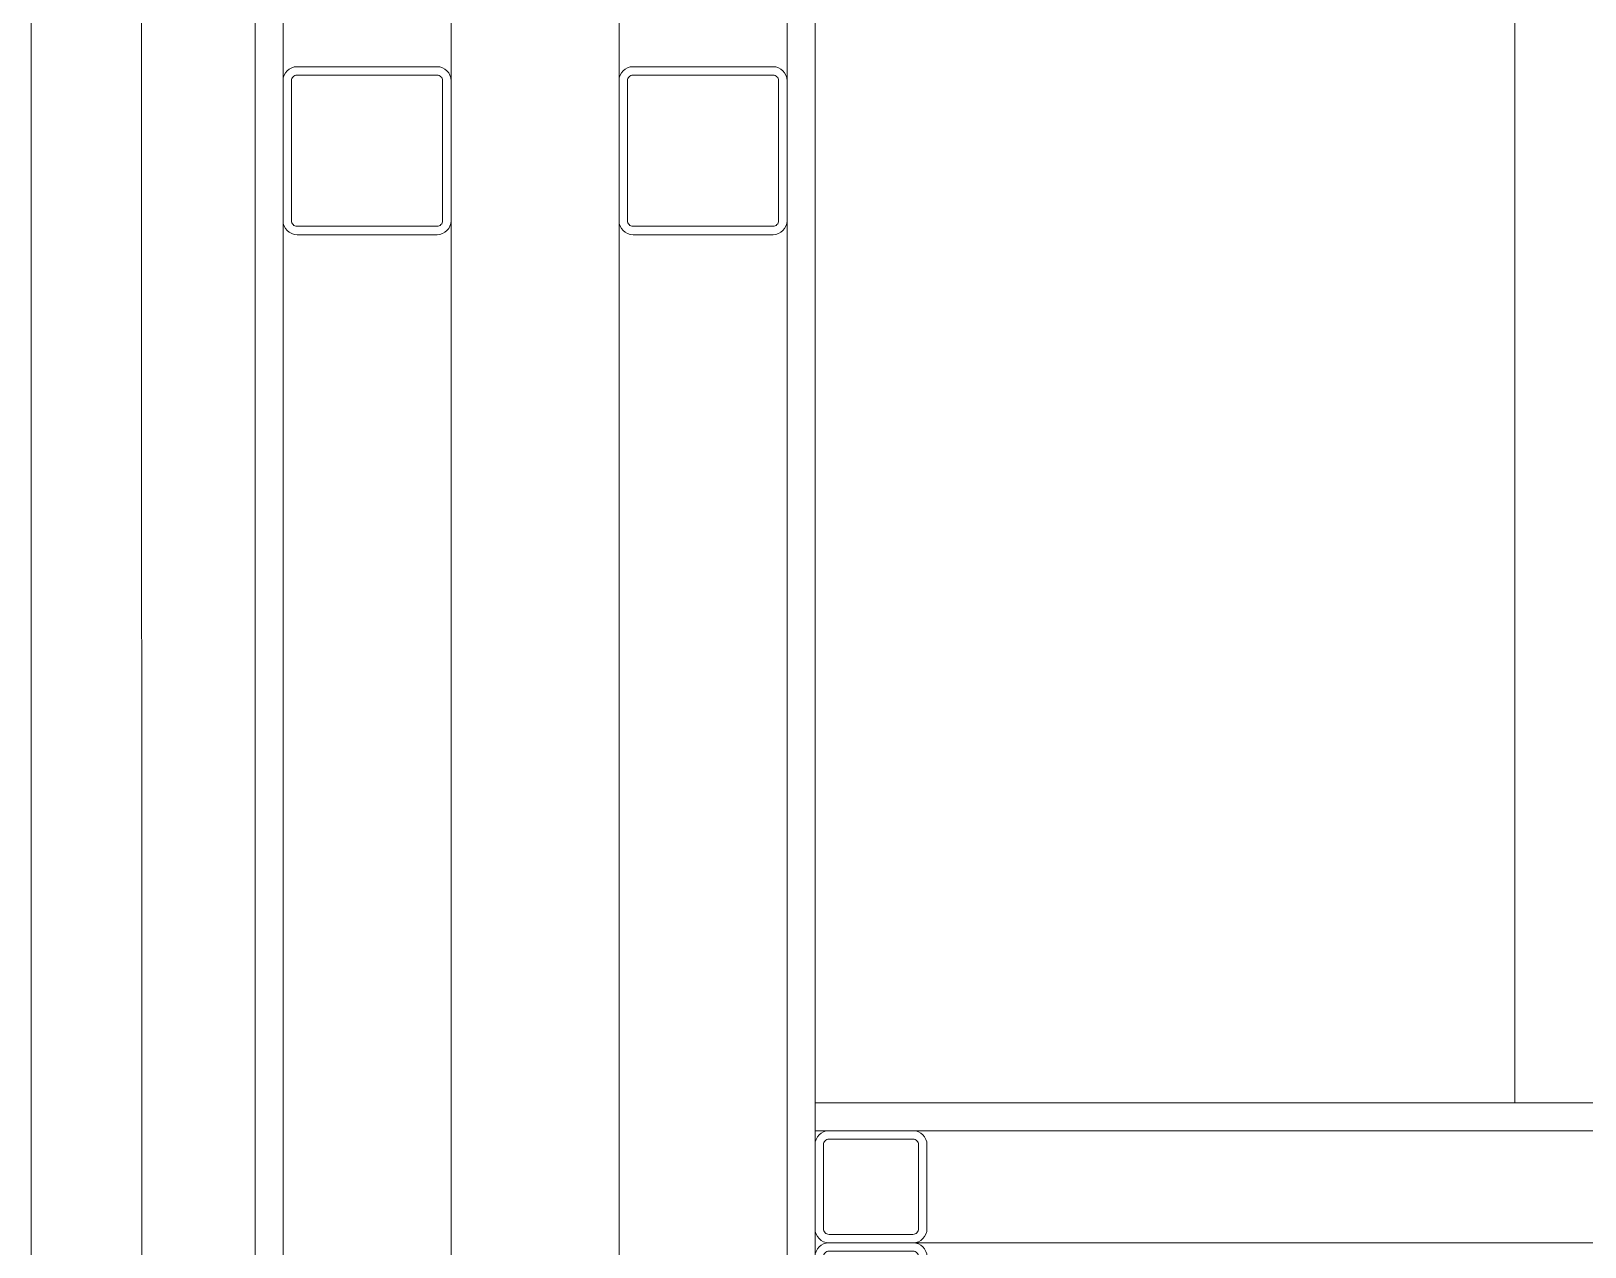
# Model space of a CAD drawing. Extents: x -1701 to 23780, y -363 to 7742.
# Drawn here: x 7099.5 to 7155, y 1839.9 to 1883.3 of the extents above; entities that cross this region are included whole.
import ezdxf

# ---------------------------------------------------------------- set-up
doc = ezdxf.new("R2010")
doc.units = 0
doc.header["$LTSCALE"] = 25
doc.header["$MEASUREMENT"] = 0
doc.header["$PDMODE"] = 1
doc.linetypes.add('Audi$0$DOT2', pattern=[0.125, 0, -0.125])
doc.linetypes.add('Audi$0$HIDDEN', pattern=[0.375, 0.25, -0.125])
doc.layers.get('0').update_dxf_attribs({"color": 9, "lineweight": 9})
for name, color, linetype, lineweight in [('Audi$0$06D', 8, 'Continuous', 9), ('Audi$0$10', 8, 'Continuous', 9), ('Audi$0$11', 8, 'Continuous', 9), ('Audi$0$20', 8, 'Audi$0$DOT2', 9), ('Audi$0$33', 8, 'Audi$0$BATTING', 9)]:
    doc.layers.add(name, color=color, linetype=linetype, lineweight=lineweight)
doc.linetypes.add('Audi$0$BATTING', pattern='A,0.0001,-0.1,[134,ltypeshp.shx,S=0.1,R=0,X=-0.1,Y=0],-0.2,[134,ltypeshp.shx,S=0.1,R=180,X=0.1,Y=0],-0.1', length=0.4001)

# ---------------------------------------------------------------- blocks, each defined once
blk = doc.blocks.new('Audi$0$prf-60x60')
for points in [[(-2.5, -6), (2.5, -6, 0.414214), (3, -5.5), (3, -0.5, 0.414214), (2.5, 0), (-2.5, 0, 0.414214), (-3, -0.5), (-3, -5.5, 0.414214)], [(-2.5, -5.7), (2.5, -5.7, 0.414214), (2.7, -5.5), (2.7, -0.5, 0.414214), (2.5, -0.3), (-2.5, -0.3, 0.414214), (-2.7, -0.5), (-2.7, -5.5, 0.414214)]]:
    blk.add_lwpolyline(points, format="xyb", close=True)
at = {"color": 252}
blk.add_point((0, -3), dxfattribs=at)
blk = doc.blocks.new('Audi$0$Prf-40x40')
for points in [[(1.5, -2), (-1.5, -2, -0.414214), (-2, -1.5), (-2, 1.5, -0.414214), (-1.5, 2), (1.5, 2, -0.414214), (2, 1.5), (2, -1.5, -0.414214)], [(1.5, -1.7), (-1.5, -1.7, -0.414214), (-1.7, -1.5), (-1.7, 1.5, -0.414214), (-1.5, 1.7), (1.5, 1.7, -0.414214), (1.7, 1.5), (1.7, -1.5, -0.414214)]]:
    blk.add_lwpolyline(points, format="xyb", close=True)
at = {"color": 252}
blk.add_point((0, 0), dxfattribs=at)
blk = doc.blocks.new('Audi')
at = {"layer": 'Audi$0$06D'}
for points in [[(7107.5, 1825), (7099.5, 1825), (7099.5, 2833), (7980, 2833), (7980, 2825)], [(7114.5, 2390), (7114.5, 1826)], [(7120.5, 1826), (7120.5, 2390)], [(7152.499, 1845), (7152.499, 1945.001)], [(7129.5, 1840), (7898.608, 1840), (7904.5, 1840), (7904.5, 1846.129), (7904.5, 1943)]]:
    blk.add_lwpolyline(points, dxfattribs=at)
at = {"layer": 'Audi$0$11'}
for points in [[(7107.5, 2390), (7107.5, 2390), (7107.5, 1825), (7127.5, 1825), (7127.5, 2390)], [(7108.5, 2390), (7108.5, 1826), (7126.5, 1826), (7126.5, 2390)], [(7127.5, 1835), (7909.5, 1835), (7909.5, 1945), (7899.5, 1945), (7899.5, 1845), (7127.5, 1845)], [(7900.5, 1944), (7900.5, 1844), (7127.5, 1844)], [(7127.5, 1844), (7127.5, 1845)]]:
    blk.add_lwpolyline(points, dxfattribs=at)
at = {"layer": 'Audi$0$20', "linetype": 'Audi$0$HIDDEN', "lineweight": 0}
blk.add_lwpolyline([(7129.5, 979.758, -0.152644), (10705.5, 2076.188, -0.10573)], format="xyb", dxfattribs=at)
at = {"layer": 'Audi$0$33', "ltscale": 0.4}
for points in [[(7980, 2829), (7103.289, 2829), (7103.457, 1825)], [(7129.5, 1840), (7898.608, 1840), (7904.5, 1840), (7904.5, 1846.129), (7904.5, 1943)]]:
    blk.add_lwpolyline(points, dxfattribs=at)
at = {"layer": 'Audi$0$10'}
for p in [(7111.5, 1882), (7123.5, 1882)]:
    blk.add_blockref('Audi$0$prf-60x60', p, dxfattribs=at)
at = {"layer": 'Audi$0$10', "xscale": -1}
for p in [(7129.5, 1842), (7129.5, 1838)]:
    blk.add_blockref('Audi$0$Prf-40x40', p, dxfattribs=at)

msp = doc.modelspace()

# ---------------------------------------------------------------- block references
at = {"color": 6}
msp.add_blockref('Audi', (0, 0), dxfattribs=at)

doc.saveas('drawing.dxf')
